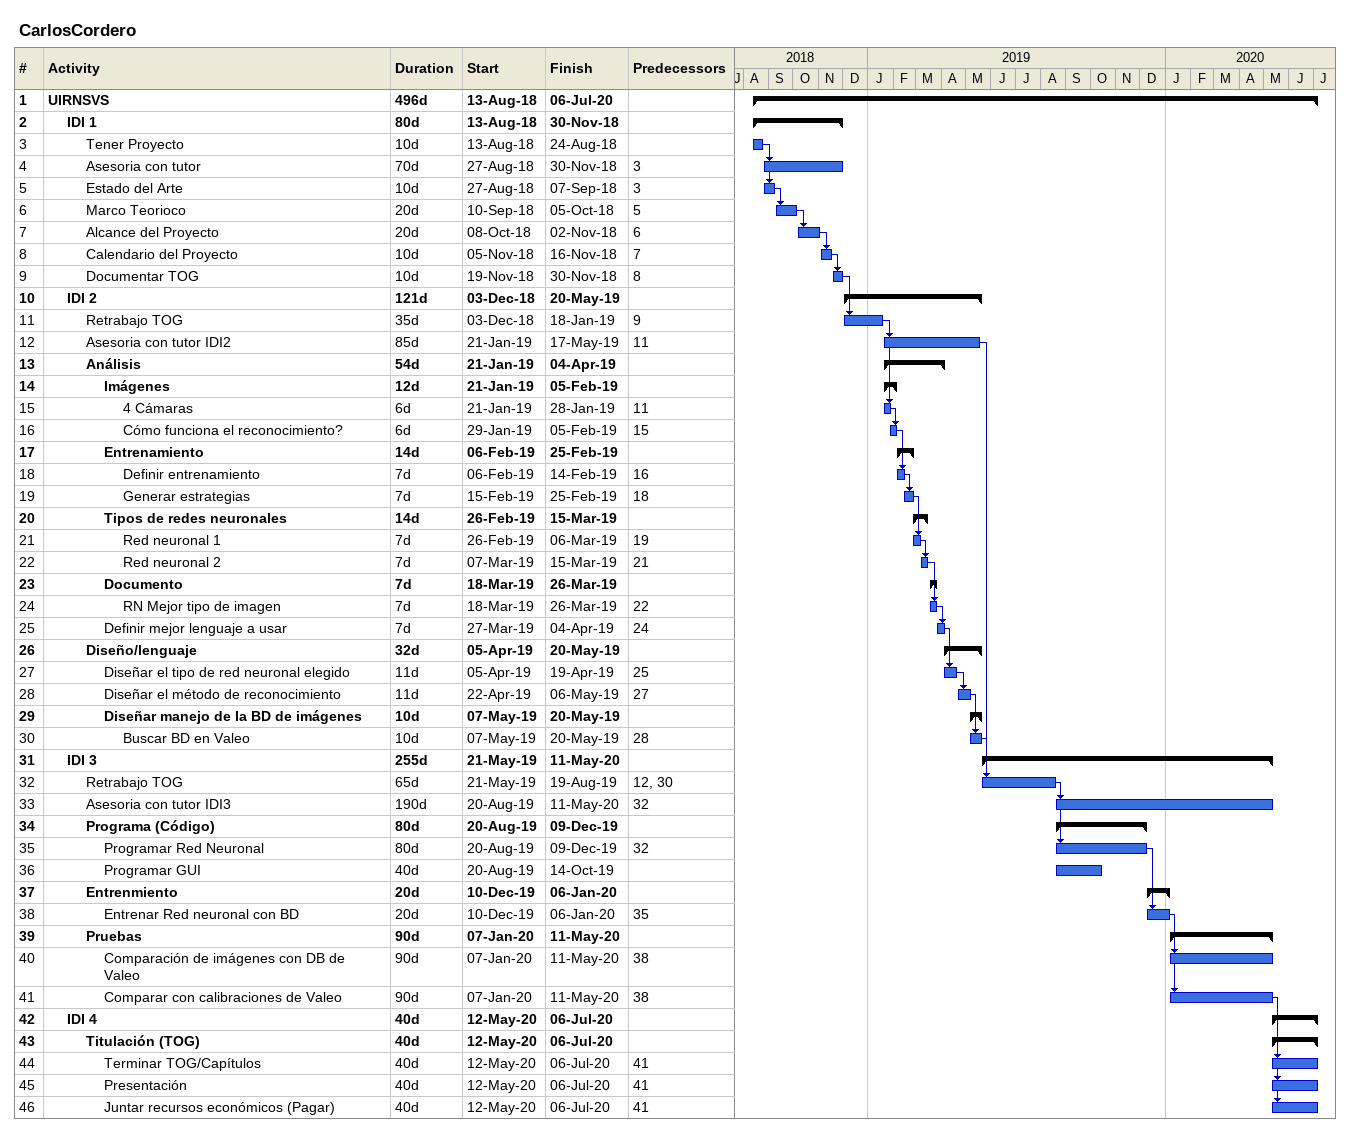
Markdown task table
CarlosCordero

| ID | Level | Task | Duration | Start | Finish | Predecessors |
|---|---|---|---|---|---|---|
| 1 | 1 | **UIRNSVS** | 496d | 2018-08-13 | 2020-07-06 |  |
| 2 | 2 | **IDI 1** | 80d | 2018-08-13 | 2018-11-30 |  |
| 3 | 3 | Tener Proyecto | 10d | 2018-08-13 | 2018-08-24 |  |
| 4 | 3 | Asesoria con tutor | 70d | 2018-08-27 | 2018-11-30 | 3 |
| 5 | 3 | Estado del Arte | 10d | 2018-08-27 | 2018-09-07 | 3 |
| 6 | 3 | Marco Teorioco | 20d | 2018-09-10 | 2018-10-05 | 5 |
| 7 | 3 | Alcance del Proyecto | 20d | 2018-10-08 | 2018-11-02 | 6 |
| 8 | 3 | Calendario del Proyecto | 10d | 2018-11-05 | 2018-11-16 | 7 |
| 9 | 3 | Documentar TOG | 10d | 2018-11-19 | 2018-11-30 | 8 |
| 10 | 2 | **IDI 2** | 121d | 2018-12-03 | 2019-05-20 |  |
| 11 | 3 | Retrabajo TOG | 35d | 2018-12-03 | 2019-01-18 | 9 |
| 12 | 3 | Asesoria con tutor IDI2 | 85d | 2019-01-21 | 2019-05-17 | 11 |
| 13 | 3 | **Análisis** | 54d | 2019-01-21 | 2019-04-04 |  |
| 14 | 4 | **Imágenes** | 12d | 2019-01-21 | 2019-02-05 |  |
| 15 | 5 | 4 Cámaras | 6d | 2019-01-21 | 2019-01-28 | 11 |
| 16 | 5 | Cómo funciona el reconocimiento? | 6d | 2019-01-29 | 2019-02-05 | 15 |
| 17 | 4 | **Entrenamiento** | 14d | 2019-02-06 | 2019-02-25 |  |
| 18 | 5 | Definir entrenamiento | 7d | 2019-02-06 | 2019-02-14 | 16 |
| 19 | 5 | Generar estrategias | 7d | 2019-02-15 | 2019-02-25 | 18 |
| 20 | 4 | **Tipos de redes neuronales** | 14d | 2019-02-26 | 2019-03-15 |  |
| 21 | 5 | Red neuronal 1 | 7d | 2019-02-26 | 2019-03-06 | 19 |
| 22 | 5 | Red neuronal 2 | 7d | 2019-03-07 | 2019-03-15 | 21 |
| 23 | 4 | **Documento** | 7d | 2019-03-18 | 2019-03-26 |  |
| 24 | 5 | RN Mejor tipo de imagen | 7d | 2019-03-18 | 2019-03-26 | 22 |
| 25 | 4 | Definir mejor lenguaje a usar | 7d | 2019-03-27 | 2019-04-04 | 24 |
| 26 | 3 | **Diseño/lenguaje** | 32d | 2019-04-05 | 2019-05-20 |  |
| 27 | 4 | Diseñar el tipo de red neuronal elegido | 11d | 2019-04-05 | 2019-04-19 | 25 |
| 28 | 4 | Diseñar el método de reconocimiento | 11d | 2019-04-22 | 2019-05-06 | 27 |
| 29 | 4 | **Diseñar manejo de la BD de imágenes** | 10d | 2019-05-07 | 2019-05-20 |  |
| 30 | 5 | Buscar BD en Valeo | 10d | 2019-05-07 | 2019-05-20 | 28 |
| 31 | 2 | **IDI 3** | 255d | 2019-05-21 | 2020-05-11 |  |
| 32 | 3 | Retrabajo TOG | 65d | 2019-05-21 | 2019-08-19 | 12, 30 |
| 33 | 3 | Asesoria con tutor IDI3 | 190d | 2019-08-20 | 2020-05-11 | 32 |
| 34 | 3 | **Programa (Código)** | 80d | 2019-08-20 | 2019-12-09 |  |
| 35 | 4 | Programar Red Neuronal | 80d | 2019-08-20 | 2019-12-09 | 32 |
| 36 | 4 | Programar GUI | 40d | 2019-08-20 | 2019-10-14 |  |
| 37 | 3 | **Entrenmiento** | 20d | 2019-12-10 | 2020-01-06 |  |
| 38 | 4 | Entrenar Red neuronal con BD | 20d | 2019-12-10 | 2020-01-06 | 35 |
| 39 | 3 | **Pruebas** | 90d | 2020-01-07 | 2020-05-11 |  |
| 40 | 4 | Comparación de imágenes con DB de Valeo | 90d | 2020-01-07 | 2020-05-11 | 38 |
| 41 | 4 | Comparar con calibraciones de Valeo | 90d | 2020-01-07 | 2020-05-11 | 38 |
| 42 | 2 | **IDI 4** | 40d | 2020-05-12 | 2020-07-06 |  |
| 43 | 3 | **Titulación (TOG)** | 40d | 2020-05-12 | 2020-07-06 |  |
| 44 | 4 | Terminar TOG/Capítulos | 40d | 2020-05-12 | 2020-07-06 | 41 |
| 45 | 4 | Presentación | 40d | 2020-05-12 | 2020-07-06 | 41 |
| 46 | 4 | Juntar recursos económicos (Pagar) | 40d | 2020-05-12 | 2020-07-06 | 41 |
